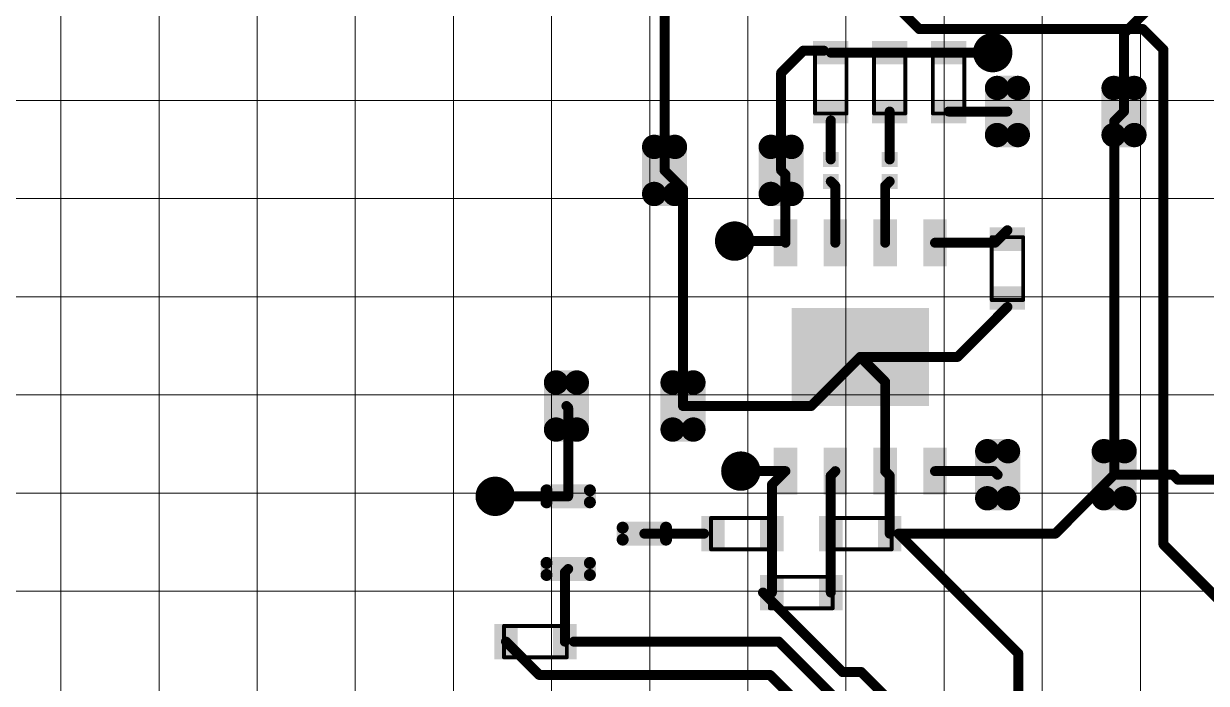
# Model space of a CAD drawing. Extents: x 1752 to 2593, y 74 to 668.
# Drawn here: x 1904.1 to 1960.4, y 498.8 to 530.1 of the extents above; entities that cross this region are included whole.
import ezdxf

# ---------------------------------------------------------------- set-up
doc = ezdxf.new("R2010")
doc.units = 0
doc.header["$MEASUREMENT"] = 0
doc.layers.get('0').update_dxf_attribs({"linetype": 'CONTINUOUS'})
for name, color, linetype in [('BottomSolder', 6, 'CONTINUOUS'), ('KeepOutLayer', 6, 'CONTINUOUS'), ('TopLayer', 1, 'CONTINUOUS')]:
    doc.layers.add(name, color=color, linetype=linetype)

# ---------------------------------------------------------------- blocks, each defined once
blk = doc.blocks.new('CAP3216X125N_18')
at = {"layer": 'TopLayer', "const_width": 0.31049976}
for points in [[(-1.90477648, 0.5995416, 1), (-1.59427672, 0.5995416, 1)], [(-1.37577576, 0.5995416, 1), (-1.065276, 0.5995416, 1)], [(1.06519472, 0.5995416, 1), (1.37569448, 0.5995416, 1)], [(1.59419544, 0.5995416, 1), (1.9046952, 0.5995416, 1)], [(-1.90477648, -0.59945524, 1), (-1.59427672, -0.59945524, 1)], [(-1.37577576, -0.59945524, 1), (-1.065276, -0.59945524, 1)], [(1.06519472, -0.59945524, 1), (1.37569448, -0.59945524, 1)], [(1.59419544, -0.59945524, 1), (1.9046952, -0.59945524, 1)]]:
    blk.add_lwpolyline(points, format="xyb", close=True, dxfattribs=at)
at = {"layer": 'TopLayer'}
for points in [[(-1.22052588, -0.909955), (-1.22052588, 0.9100413599999999), (-1.7495266, -0.909955), (-1.7495266, 0.9100413599999999)], [(1.74944532, -0.909955), (1.74944532, 0.9100413599999999), (1.2204446, -0.909955), (1.2204446, 0.9100413599999999)], [(-0.9100261199999999, -0.59945524), (-0.9100261199999999, 0.5995416), (-2.06002636, -0.59945524), (-2.06002636, 0.5995416)], [(2.05994508, -0.59945524), (2.05994508, 0.5995416), (0.90994484, -0.59945524), (0.90994484, 0.5995416)]]:
    blk.add_solid(points, dxfattribs=at)
blk = doc.blocks.new('CAP3216X125N_31')
at = {"layer": 'TopLayer', "const_width": 0.31049976}
for points in [[(-1.90478918, 0.59953906, 1), (-1.59428942, 0.59953906, 1)], [(-1.37578846, 0.59953906, 1), (-1.0652887, 0.59953906, 1)], [(1.06518202, 0.59953906, 1), (1.37568178, 0.59953906, 1)], [(1.59418274, 0.59953906, 1), (1.9046825, 0.59953906, 1)], [(-1.90478918, -0.5994577799999999, 1), (-1.59428942, -0.5994577799999999, 1)], [(-1.37578846, -0.5994577799999999, 1), (-1.0652887, -0.5994577799999999, 1)], [(1.06518202, -0.5994577799999999, 1), (1.37568178, -0.5994577799999999, 1)], [(1.59418274, -0.5994577799999999, 1), (1.9046825, -0.5994577799999999, 1)]]:
    blk.add_lwpolyline(points, format="xyb", close=True, dxfattribs=at)
at = {"layer": 'TopLayer'}
for points in [[(-1.22053858, -0.90995754), (-1.22053858, 0.9100388199999999), (-1.7495393, -0.90995754), (-1.7495393, 0.9100388199999999)], [(1.74943262, -0.90995754), (1.74943262, 0.9100388199999999), (1.2204319, -0.90995754), (1.2204319, 0.9100388199999999)], [(-0.9100388199999999, -0.5994577799999999), (-0.9100388199999999, 0.59953906), (-2.06003906, -0.5994577799999999), (-2.06003906, 0.59953906)], [(2.05993238, -0.5994577799999999), (2.05993238, 0.59953906), (0.90993214, -0.5994577799999999), (0.90993214, 0.59953906)]]:
    blk.add_solid(points, dxfattribs=at)
blk = doc.blocks.new('CAP3216X125N_38')
at = {"layer": 'TopLayer', "const_width": 0.31049976}
for points in [[(-1.90471806, 0.5995187399999999, 1), (-1.5942183, 0.5995187399999999, 1)], [(-1.37571734, 0.5995187399999999, 1), (-1.06521758, 0.5995187399999999, 1)], [(1.06525314, 0.5995187399999999, 1), (1.3757529, 0.5995187399999999, 1)], [(1.59425386, 0.5995187399999999, 1), (1.90475362, 0.5995187399999999, 1)], [(-1.90471806, -0.5994781, 1), (-1.5942183, -0.5994781, 1)], [(-1.37571734, -0.5994781, 1), (-1.06521758, -0.5994781, 1)], [(1.06525314, -0.5994781, 1), (1.3757529, -0.5994781, 1)], [(1.59425386, -0.5994781, 1), (1.90475362, -0.5994781, 1)]]:
    blk.add_lwpolyline(points, format="xyb", close=True, dxfattribs=at)
at = {"layer": 'TopLayer'}
for points in [[(-1.22046746, -0.9099778599999999), (-1.22046746, 0.9100185), (-1.74946818, -0.9099778599999999), (-1.74946818, 0.9100185)], [(1.74950374, -0.9099778599999999), (1.74950374, 0.9100185), (1.22050302, -0.9099778599999999), (1.22050302, 0.9100185)], [(-0.9099676999999999, -0.5994781), (-0.9099676999999999, 0.5995187399999999), (-2.05996794, -0.5994781), (-2.05996794, 0.5995187399999999)], [(2.0600035, -0.5994781), (2.0600035, 0.5995187399999999), (0.91000326, -0.5994781), (0.91000326, 0.5995187399999999)]]:
    blk.add_solid(points, dxfattribs=at)
blk = doc.blocks.new('CAP3216X125N_40')
at = {"layer": 'TopLayer', "const_width": 0.31049976}
for points in [[(-1.90471552, 0.5994679399999999, 1), (-1.59421576, 0.5994679399999999, 1)], [(-1.3757148, 0.5994679399999999, 1), (-1.06521504, 0.5994679399999999, 1)], [(1.06525568, 0.5994679399999999, 1), (1.37575544, 0.5994679399999999, 1)], [(1.5942564, 0.5994679399999999, 1), (1.90475616, 0.5994679399999999, 1)], [(-1.90471552, -0.5995288999999999, 1), (-1.59421576, -0.5995288999999999, 1)], [(-1.3757148, -0.5995288999999999, 1), (-1.06521504, -0.5995288999999999, 1)], [(1.06525568, -0.5995288999999999, 1), (1.37575544, -0.5995288999999999, 1)], [(1.5942564, -0.5995288999999999, 1), (1.90475616, -0.5995288999999999, 1)]]:
    blk.add_lwpolyline(points, format="xyb", close=True, dxfattribs=at)
at = {"layer": 'TopLayer'}
for points in [[(-1.22046492, -0.9100286599999999), (-1.22046492, 0.9099676999999999), (-1.74946564, -0.9100286599999999), (-1.74946564, 0.9099676999999999)], [(1.74950628, -0.9100286599999999), (1.74950628, 0.9099676999999999), (1.22050556, -0.9100286599999999), (1.22050556, 0.9099676999999999)], [(-0.9099651599999999, -0.5995288999999999), (-0.9099651599999999, 0.5994679399999999), (-2.0599654, -0.5995288999999999), (-2.0599654, 0.5994679399999999)], [(2.06000604, -0.5995288999999999), (2.06000604, 0.5994679399999999), (0.9100058, -0.5995288999999999), (0.9100058, 0.5994679399999999)]]:
    blk.add_solid(points, dxfattribs=at)
blk = doc.blocks.new('ESOP_8_L4_9_W3_9_P1_27_LS6_0_BL_EP_57')
at = {"layer": 'TopLayer'}
for points in [[(-1.9435064, 2.30832914), (-1.3435076, 2.30832914), (-1.9435064, 3.50832674), (-1.3435076, 3.50832674)], [(-0.6735064, 2.30832914), (-0.07350759999999999, 2.30832914), (-0.6735064, 3.50832674), (-0.07350759999999999, 3.50832674)], [(0.5964936, 2.30832914), (1.1964924, 2.30832914), (0.5964936, 3.50832674), (1.1964924, 3.50832674)], [(1.8664936, 2.30832914), (2.4664924, 2.30832914), (1.8664936, 3.50832674), (2.4664924, 3.50832674)], [(2.011426, 1.25002544), (-1.48844, 1.25002544), (2.011426, -1.24996956), (-1.48844, -1.24996956)], [(-1.9435064, -3.50827086), (-1.3435076, -3.50827086), (-1.9435064, -2.30827326), (-1.3435076, -2.30827326)], [(-0.6735064, -3.50827086), (-0.07350759999999999, -3.50827086), (-0.6735064, -2.30827326), (-0.07350759999999999, -2.30827326)], [(0.5964936, -3.50827086), (1.1964924, -3.50827086), (0.5964936, -2.30827326), (1.1964924, -2.30827326)], [(1.8664936, -3.50827086), (2.4664924, -3.50827086), (1.8664936, -2.30827326), (2.4664924, -2.30827326)]]:
    blk.add_solid(points, dxfattribs=at)
blk = doc.blocks.new('___0603_62')
at = {"layer": 'KeepOutLayer', "const_width": 0.0999998}
for points in [[(-0.80006698, 0.40000936), (-0.80006698, -0.39998904)], [(0.7999298199999999, 0.40000936), (-0.80006698, 0.40000936)], [(0.7999298199999999, 0.40000936), (0.7999298199999999, -0.39998904)], [(0.7999298199999999, -0.39998904), (-0.80006698, -0.39998904)]]:
    blk.add_lwpolyline(points, dxfattribs=at)
at = {"layer": 'KeepOutLayer', "const_width": 0.0499999}
for points in [[(-0.8250656599999999, 0.40000936, 1), (-0.7750682999999999, 0.40000936, 1)], [(-0.8250656599999999, 0.40000936, 1), (-0.7750682999999999, 0.40000936, 1)], [(0.77493114, 0.40000936, 1), (0.8249285, 0.40000936, 1)], [(0.77493114, 0.40000936, 1), (0.8249285, 0.40000936, 1)], [(-0.8250656599999999, -0.39998904, 1), (-0.7750682999999999, -0.39998904, 1)], [(-0.8250656599999999, -0.39998904, 1), (-0.7750682999999999, -0.39998904, 1)], [(0.77493114, -0.39998904, 1), (0.8249285, -0.39998904, 1)], [(0.77493114, -0.39998904, 1), (0.8249285, -0.39998904, 1)]]:
    blk.add_lwpolyline(points, format="xyb", close=True, dxfattribs=at)
at = {"layer": 'TopLayer'}
for points in [[(-1.05007918, -0.4499889399999999), (-0.45008038, -0.4499889399999999), (-1.05007918, 0.45000926), (-0.45008038, 0.45000926)], [(0.44994322, -0.4499889399999999), (1.04994202, -0.4499889399999999), (0.44994322, 0.45000926), (1.04994202, 0.45000926)]]:
    blk.add_solid(points, dxfattribs=at)
blk = doc.blocks.new('___0603_63')
at = {"layer": 'KeepOutLayer', "const_width": 0.0999998}
for points in [[(-0.80002126, -0.39998142), (-0.80002126, 0.40001698)], [(-0.80002126, 0.40001698), (0.7999755399999999, 0.40001698)], [(0.7999755399999999, -0.39998142), (0.7999755399999999, 0.40001698)], [(-0.80002126, -0.39998142), (0.7999755399999999, -0.39998142)]]:
    blk.add_lwpolyline(points, dxfattribs=at)
at = {"layer": 'KeepOutLayer', "const_width": 0.0499999}
for points in [[(-0.82501994, 0.40001698, 1), (-0.7750225799999999, 0.40001698, 1)], [(-0.82501994, 0.40001698, 1), (-0.7750225799999999, 0.40001698, 1)], [(0.77497686, 0.40001698, 1), (0.82497422, 0.40001698, 1)], [(0.77497686, 0.40001698, 1), (0.82497422, 0.40001698, 1)], [(-0.82501994, -0.39998142, 1), (-0.7750225799999999, -0.39998142, 1)], [(-0.82501994, -0.39998142, 1), (-0.7750225799999999, -0.39998142, 1)], [(0.77497686, -0.39998142, 1), (0.82497422, -0.39998142, 1)], [(0.77497686, -0.39998142, 1), (0.82497422, -0.39998142, 1)]]:
    blk.add_lwpolyline(points, format="xyb", close=True, dxfattribs=at)
at = {"layer": 'TopLayer'}
for points in [[(-1.05003346, -0.44998132), (-0.45003466, -0.44998132), (-1.05003346, 0.45001688), (-0.45003466, 0.45001688)], [(0.4499889399999999, -0.44998132), (1.04998774, -0.44998132), (0.4499889399999999, 0.45001688), (1.04998774, 0.45001688)]]:
    blk.add_solid(points, dxfattribs=at)
blk = doc.blocks.new('___0603_79')
at = {"layer": 'KeepOutLayer', "const_width": 0.0999998}
for points in [[(-0.7999755399999999, 0.4000119), (-0.7999755399999999, -0.3999865)], [(0.80002126, 0.4000119), (-0.7999755399999999, 0.4000119)], [(0.80002126, 0.4000119), (0.80002126, -0.3999865)], [(0.80002126, -0.3999865), (-0.7999755399999999, -0.3999865)]]:
    blk.add_lwpolyline(points, dxfattribs=at)
at = {"layer": 'KeepOutLayer', "const_width": 0.0499999}
for points in [[(-0.82497422, 0.4000119, 1), (-0.77497686, 0.4000119, 1)], [(-0.82497422, 0.4000119, 1), (-0.77497686, 0.4000119, 1)], [(0.7750225799999999, 0.4000119, 1), (0.82501994, 0.4000119, 1)], [(0.7750225799999999, 0.4000119, 1), (0.82501994, 0.4000119, 1)], [(-0.82497422, -0.3999865, 1), (-0.77497686, -0.3999865, 1)], [(-0.82497422, -0.3999865, 1), (-0.77497686, -0.3999865, 1)], [(0.7750225799999999, -0.3999865, 1), (0.82501994, -0.3999865, 1)], [(0.7750225799999999, -0.3999865, 1), (0.82501994, -0.3999865, 1)]]:
    blk.add_lwpolyline(points, format="xyb", close=True, dxfattribs=at)
at = {"layer": 'TopLayer'}
for points in [[(-1.04998774, -0.4499864), (-0.4499889399999999, -0.4499864), (-1.04998774, 0.4500118), (-0.4499889399999999, 0.4500118)], [(0.45003466, -0.4499864), (1.05003346, -0.4499864), (0.45003466, 0.4500118), (1.05003346, 0.4500118)]]:
    blk.add_solid(points, dxfattribs=at)
blk = doc.blocks.new('___0603_80')
at = {"layer": 'KeepOutLayer', "const_width": 0.0999998}
for points in [[(-0.79994506, 0.39998904), (-0.79994506, -0.40000936)], [(0.8000517399999999, 0.39998904), (-0.79994506, 0.39998904)], [(0.8000517399999999, 0.39998904), (0.8000517399999999, -0.40000936)], [(0.8000517399999999, -0.40000936), (-0.79994506, -0.40000936)]]:
    blk.add_lwpolyline(points, dxfattribs=at)
at = {"layer": 'KeepOutLayer', "const_width": 0.0499999}
for points in [[(-0.8249437399999999, 0.39998904, 1), (-0.7749463799999999, 0.39998904, 1)], [(-0.8249437399999999, 0.39998904, 1), (-0.7749463799999999, 0.39998904, 1)], [(0.77505306, 0.39998904, 1), (0.82505042, 0.39998904, 1)], [(0.77505306, 0.39998904, 1), (0.82505042, 0.39998904, 1)], [(-0.8249437399999999, -0.40000936, 1), (-0.7749463799999999, -0.40000936, 1)], [(-0.8249437399999999, -0.40000936, 1), (-0.7749463799999999, -0.40000936, 1)], [(0.77505306, -0.40000936, 1), (0.82505042, -0.40000936, 1)], [(0.77505306, -0.40000936, 1), (0.82505042, -0.40000936, 1)]]:
    blk.add_lwpolyline(points, format="xyb", close=True, dxfattribs=at)
at = {"layer": 'TopLayer'}
for points in [[(-1.04995726, -0.45000926), (-0.4499584599999999, -0.45000926), (-1.04995726, 0.4499889399999999), (-0.4499584599999999, 0.4499889399999999)], [(0.45006514, -0.45000926), (1.05006394, -0.45000926), (0.45006514, 0.4499889399999999), (1.05006394, 0.4499889399999999)]]:
    blk.add_solid(points, dxfattribs=at)
blk = doc.blocks.new('___0603_88')
at = {"layer": 'KeepOutLayer', "const_width": 0.0999998}
for points in [[(-0.7999882399999999, 0.39999666), (-0.7999882399999999, -0.40000174)], [(-0.7999882399999999, 0.39999666), (0.80000856, 0.39999666)], [(0.80000856, 0.39999666), (0.80000856, -0.40000174)], [(-0.7999882399999999, -0.40000174), (0.80000856, -0.40000174)]]:
    blk.add_lwpolyline(points, dxfattribs=at)
at = {"layer": 'KeepOutLayer', "const_width": 0.0499999}
for points in [[(-0.82498692, 0.39999666, 1), (-0.77498956, 0.39999666, 1)], [(-0.82498692, 0.39999666, 1), (-0.77498956, 0.39999666, 1)], [(0.7750098799999999, 0.39999666, 1), (0.8250072399999999, 0.39999666, 1)], [(0.7750098799999999, 0.39999666, 1), (0.8250072399999999, 0.39999666, 1)], [(-0.82498692, -0.40000174, 1), (-0.77498956, -0.40000174, 1)], [(-0.82498692, -0.40000174, 1), (-0.77498956, -0.40000174, 1)], [(0.7750098799999999, -0.40000174, 1), (0.8250072399999999, -0.40000174, 1)], [(0.7750098799999999, -0.40000174, 1), (0.8250072399999999, -0.40000174, 1)]]:
    blk.add_lwpolyline(points, format="xyb", close=True, dxfattribs=at)
at = {"layer": 'TopLayer'}
for points in [[(-1.05000044, -0.45000164), (-0.45000164, -0.45000164), (-1.05000044, 0.44999656), (-0.45000164, 0.44999656)], [(0.45002196, -0.45000164), (1.05002076, -0.45000164), (0.45002196, 0.44999656), (1.05002076, 0.44999656)]]:
    blk.add_solid(points, dxfattribs=at)
blk = doc.blocks.new('___0603_89')
at = {"layer": 'KeepOutLayer', "const_width": 0.0999998}
for points in [[(-0.7999856999999999, 0.4000119), (-0.7999856999999999, -0.3999865)], [(-0.7999856999999999, 0.4000119), (0.8000111, 0.4000119)], [(0.8000111, 0.4000119), (0.8000111, -0.3999865)], [(-0.7999856999999999, -0.3999865), (0.8000111, -0.3999865)]]:
    blk.add_lwpolyline(points, dxfattribs=at)
at = {"layer": 'KeepOutLayer', "const_width": 0.0499999}
for points in [[(-0.82498438, 0.4000119, 1), (-0.77498702, 0.4000119, 1)], [(-0.82498438, 0.4000119, 1), (-0.77498702, 0.4000119, 1)], [(0.7750124199999999, 0.4000119, 1), (0.8250097799999999, 0.4000119, 1)], [(0.7750124199999999, 0.4000119, 1), (0.8250097799999999, 0.4000119, 1)], [(-0.82498438, -0.3999865, 1), (-0.77498702, -0.3999865, 1)], [(-0.82498438, -0.3999865, 1), (-0.77498702, -0.3999865, 1)], [(0.7750124199999999, -0.3999865, 1), (0.8250097799999999, -0.3999865, 1)], [(0.7750124199999999, -0.3999865, 1), (0.8250097799999999, -0.3999865, 1)]]:
    blk.add_lwpolyline(points, format="xyb", close=True, dxfattribs=at)
at = {"layer": 'TopLayer'}
for points in [[(-1.0499979, -0.4499864), (-0.4499991, -0.4499864), (-1.0499979, 0.4500118), (-0.4499991, 0.4500118)], [(0.4500245, -0.4499864), (1.0500233, -0.4499864), (0.4500245, 0.4500118), (1.0500233, 0.4500118)]]:
    blk.add_solid(points, dxfattribs=at)
blk = doc.blocks.new('___0603_90')
at = {"layer": 'KeepOutLayer', "const_width": 0.0999998}
for points in [[(-0.7999856999999999, 0.39998904), (-0.7999856999999999, -0.40000936)], [(-0.7999856999999999, 0.39998904), (0.8000111, 0.39998904)], [(0.8000111, 0.39998904), (0.8000111, -0.40000936)], [(-0.7999856999999999, -0.40000936), (0.8000111, -0.40000936)]]:
    blk.add_lwpolyline(points, dxfattribs=at)
at = {"layer": 'KeepOutLayer', "const_width": 0.0499999}
for points in [[(-0.82498438, 0.39998904, 1), (-0.77498702, 0.39998904, 1)], [(-0.82498438, 0.39998904, 1), (-0.77498702, 0.39998904, 1)], [(0.7750124199999999, 0.39998904, 1), (0.8250097799999999, 0.39998904, 1)], [(0.7750124199999999, 0.39998904, 1), (0.8250097799999999, 0.39998904, 1)], [(-0.82498438, -0.40000936, 1), (-0.77498702, -0.40000936, 1)], [(-0.82498438, -0.40000936, 1), (-0.77498702, -0.40000936, 1)], [(0.7750124199999999, -0.40000936, 1), (0.8250097799999999, -0.40000936, 1)], [(0.7750124199999999, -0.40000936, 1), (0.8250097799999999, -0.40000936, 1)]]:
    blk.add_lwpolyline(points, format="xyb", close=True, dxfattribs=at)
at = {"layer": 'TopLayer'}
for points in [[(-1.0499979, -0.45000926), (-0.4499991, -0.45000926), (-1.0499979, 0.4499889399999999), (-0.4499991, 0.4499889399999999)], [(0.4500245, -0.45000926), (1.0500233, -0.45000926), (0.4500245, 0.4499889399999999), (1.0500233, 0.4499889399999999)]]:
    blk.add_solid(points, dxfattribs=at)
blk = doc.blocks.new('___0603_91')
at = {"layer": 'KeepOutLayer', "const_width": 0.0999998}
for points in [[(-0.7999729999999999, 0.40000428), (-0.7999729999999999, -0.39999412)], [(-0.7999729999999999, 0.40000428), (0.8000238, 0.40000428)], [(0.8000238, 0.40000428), (0.8000238, -0.39999412)], [(-0.7999729999999999, -0.39999412), (0.8000238, -0.39999412)]]:
    blk.add_lwpolyline(points, dxfattribs=at)
at = {"layer": 'KeepOutLayer', "const_width": 0.0499999}
for points in [[(-0.82497168, 0.40000428, 1), (-0.77497432, 0.40000428, 1)], [(-0.82497168, 0.40000428, 1), (-0.77497432, 0.40000428, 1)], [(0.77502512, 0.40000428, 1), (0.82502248, 0.40000428, 1)], [(0.77502512, 0.40000428, 1), (0.82502248, 0.40000428, 1)], [(-0.82497168, -0.39999412, 1), (-0.77497432, -0.39999412, 1)], [(-0.82497168, -0.39999412, 1), (-0.77497432, -0.39999412, 1)], [(0.77502512, -0.39999412, 1), (0.82502248, -0.39999412, 1)], [(0.77502512, -0.39999412, 1), (0.82502248, -0.39999412, 1)]]:
    blk.add_lwpolyline(points, format="xyb", close=True, dxfattribs=at)
at = {"layer": 'TopLayer'}
for points in [[(-1.0499852, -0.44999402), (-0.4499864, -0.44999402), (-1.0499852, 0.45000418), (-0.4499864, 0.45000418)], [(0.4500372, -0.44999402), (1.050036, -0.44999402), (0.4500372, 0.45000418), (1.050036, 0.45000418)]]:
    blk.add_solid(points, dxfattribs=at)
blk = doc.blocks.new('BEADC0603X33N_115')
at = {"layer": 'TopLayer'}
for points in [[(-0.08998966, 0.1999869), (-0.4699889, 0.1999869), (-0.08998966, -0.2000123), (-0.4699889, -0.2000123)], [(0.47002954, 0.1999869), (0.0900303, 0.1999869), (0.47002954, -0.2000123), (0.0900303, -0.2000123)]]:
    blk.add_solid(points, dxfattribs=at)
blk = doc.blocks.new('BEADC0603X33N_116')
at = {"layer": 'TopLayer'}
for points in [[(-0.09004045999999999, 0.19995896), (-0.4700396999999999, 0.19995896), (-0.09004045999999999, -0.20004024), (-0.4700396999999999, -0.20004024)], [(0.46997874, 0.19995896), (0.08997949999999999, 0.19995896), (0.46997874, -0.20004024), (0.08997949999999999, -0.20004024)]]:
    blk.add_solid(points, dxfattribs=at)
blk = doc.blocks.new('SOT23_3P96_237X112L42X44_121')
at = {"layer": 'TopLayer', "const_width": 0.15249906}
for points in [[(-1.59874204, 1.10253526, 1), (-1.44624552, 1.10253526, 1)], [(-0.4937404399999999, 1.10253526, 1), (-0.34124392, 1.10253526, 1)], [(-1.59874204, 0.79753714, 1), (-1.44624552, 0.79753714, 1)], [(-0.4937404399999999, 0.79753714, 1), (-0.34124392, 0.79753714, 1)], [(0.34125916, 0.15252446, 1), (0.49375568, 0.15252446, 1)], [(1.44626076, 0.15252446, 1), (1.59875728, 0.15252446, 1)], [(0.34125916, -0.15247366, 1), (0.49375568, -0.15247366, 1)], [(1.44626076, -0.15247366, 1), (1.59875728, -0.15247366, 1)], [(-1.59874204, -0.74749914, 1), (-1.44624552, -0.74749914, 1)], [(-0.4937404399999999, -0.74749914, 1), (-0.34124392, -0.74749914, 1)], [(-1.59874204, -1.05249726, 1), (-1.44624552, -1.05249726, 1)], [(-0.4937404399999999, -1.05249726, 1), (-0.34124392, -1.05249726, 1)]]:
    blk.add_lwpolyline(points, format="xyb", close=True, dxfattribs=at)
at = {"layer": 'TopLayer'}
for points in [[(-1.52249378, 1.25503432), (-1.52249378, 0.64503808), (-0.41749218, 1.25503432), (-0.41749218, 0.64503808)], [(-1.67499284, 1.10253526), (-1.67499284, 0.79753714), (-0.26499312, 1.10253526), (-0.26499312, 0.79753714)], [(0.41750742, 0.30502352), (0.41750742, -0.30497272), (1.52250902, 0.30502352), (1.52250902, -0.30497272)], [(0.26500836, 0.15252446), (0.26500836, -0.15247366), (1.67500808, 0.15252446), (1.67500808, -0.15247366)], [(-1.52249378, -0.5950000799999999), (-1.52249378, -1.20499632), (-0.41749218, -0.5950000799999999), (-0.41749218, -1.20499632)], [(-1.67499284, -0.74749914), (-1.67499284, -1.05249726), (-0.26499312, -0.74749914), (-0.26499312, -1.05249726)]]:
    blk.add_solid(points, dxfattribs=at)

msp = doc.modelspace()

# ---------------------------------------------------------------- linework, layer by layer
at = {"lineweight": 9}
for p, q in [((1905.886099319274, 615.1674372301444), (1905.886099319274, 465.8091769876678)), ((1910.553545357919, 615.1674372301444), (1910.553545357919, 461.1417369233536)), ((1915.220991396564, 615.1674372301444), (1915.220991396564, 465.8091769876678)), ((1919.88843743521, 615.1674372301444), (1919.88843743521, 465.8091769876678)), ((1924.555883473855, 615.1674372301444), (1924.555883473855, 465.8091769876678)), ((1929.2233295125, 615.1674372301444), (1929.2233295125, 461.1417369233536)), ((1933.890775551145, 615.1674372301444), (1933.890775551145, 465.8091769876678)), ((1938.55822158979, 615.1674372301444), (1938.55822158979, 465.8091769876678)), ((1943.225667628436, 615.1674372301444), (1943.225667628436, 465.8091769876678)), ((1947.893113667081, 615.1674372301444), (1947.893113667081, 461.1417369233536)), ((1952.560559705726, 615.1674372301444), (1952.560559705726, 465.8091769876678)), ((1957.228005744371, 615.1674372301444), (1957.228005744371, 465.8091769876678)), ((2003.902491073655, 526.4859814643863), (1817.204648295641, 526.4859814643863)), ((2041.242065366484, 526.4859612709064), (1854.54422258847, 526.4859612709064)), ((2003.902491073655, 521.8185354257413), (1812.53717854637, 521.8185354257413)), ((2041.242065366484, 521.8185152322611), (1849.8767528392, 521.8185152322611)), ((2003.902491073655, 517.151089387096), (1817.204648295641, 517.151089387096)), ((2041.242065366484, 517.1510691936159), (1854.54422258847, 517.1510691936159)), ((2003.902491073655, 512.4836433484508), (1817.204648295641, 512.4836433484508)), ((2041.242065366484, 512.4836231549708), (1854.54422258847, 512.4836231549708)), ((2003.902491073655, 507.8161973098057), (1817.204648295641, 507.8161973098057)), ((2041.242065366484, 507.8161771163255), (1854.54422258847, 507.8161771163255)), ((2003.902491073655, 503.1487512711604), (1812.53717854637, 503.1487512711604)), ((2041.242065366484, 503.1487310776803), (1849.8767528392, 503.1487310776803))]:
    msp.add_line(p, q, dxfattribs=at)
at = {"layer": 'BottomSolder', "const_width": 0.9364748796110403}
for points in [[(1949.737300037089, 528.7592905427874, 1), (1950.6737749167, 528.7592905427874, 1)], [(1937.461929650906, 519.7977172290781, 1), (1938.398404530517, 519.7977172290781, 1)], [(1937.757458891828, 508.8604797248503, 1), (1938.693933771439, 508.8604797248503, 1)], [(1926.073336672496, 507.6624292205717, 1), (1927.009811552108, 507.6624292205717, 1)]]:
    msp.add_lwpolyline(points, format="xyb", close=True, dxfattribs=at)
at = {"layer": 'TopLayer', "const_width": 0.4742125175263521}
for points in [[(1938.910364364438, 537.674106502269), (1946.704995515019, 529.8793805091847)], [(1934.597591202543, 523.1583664982835), (1934.597591202543, 535.1442775637694)], [(1956.450536962703, 529.6688301514031), (1957.580111179451, 530.7984043681507)], [(1946.704995515019, 529.8793805091847), (1957.346703778324, 529.8793805091847)], [(1956.450536962703, 525.9587810992836), (1956.450536962703, 529.6688301514031)], [(1957.346703778324, 529.8793805091847), (1958.326901052051, 528.8992780779612)], [(1940.142463327475, 527.7977772422511), (1941.19730165146, 528.8526155662365)], [(1941.19730165146, 528.8526155662365), (1942.173800067551, 528.8526155662365)], [(1942.504231349763, 528.7592905427874), (1945.304740793267, 528.7592905427874)], [(1945.304740793267, 528.7592905427874), (1948.105155394267, 528.7592905427874)], [(1948.105155394267, 528.7592905427874), (1950.205537476895, 528.7592905427874)], [(1958.326901052051, 505.375302248542), (1958.326901052051, 528.8992780779612)], [(1940.142463327475, 523.1583664982835), (1940.142463327475, 527.7977772422511)], [(1945.304740793267, 525.535024793622), (1945.304740793267, 525.9587810992836)], [(1948.105155394267, 525.9587810992836), (1950.90566483777, 525.9587810992836)], [(1955.98372216045, 525.4920611395343), (1956.450536962703, 525.9587810992836)], [(1942.504231349763, 523.6810435351011), (1942.504231349763, 525.535024793622)], [(1945.304645950763, 525.5349299511189), (1945.304740793267, 525.535024793622)], [(1945.304645950763, 523.6811383776047), (1945.304645950763, 525.5349299511189)], [(1945.304740793267, 524.784536063385), (1945.304740793267, 525.535024793622)], [(1955.98372216045, 508.6892890060229), (1955.98372216045, 525.4920611395343)], [(1945.304645950763, 524.7844412208814), (1945.304740793267, 524.784536063385)], [(1945.304645950763, 523.6811383776047), (1945.304645950763, 524.7844412208814)], [(1934.597591202543, 523.1583664982835), (1935.47497920247, 522.2809784983566)], [(1940.142463327475, 523.1583664982835), (1940.347892190068, 522.9529376356912)], [(1940.347892190068, 519.7199463762034), (1940.347892190068, 522.9529376356912)], [(1942.504231349763, 522.6354997764591), (1942.718954777699, 522.4207763485232)], [(1942.718954777699, 519.7199463762034), (1942.718954777699, 522.4207763485232)], [(1945.090017365331, 522.4208711910268), (1945.304645950763, 522.6355946189627)], [(1945.090017365331, 519.7199463762034), (1945.090017365331, 522.4208711910268)], [(1935.47497920247, 511.9565184092761), (1935.47497920247, 522.2809784983566)], [(1950.310622970778, 519.7199463762034), (1950.69378668494, 520.1030152478612)], [(1950.69378668494, 520.1030152478612), (1950.90566483777, 520.3149882431957)], [(1937.930167090711, 519.7977172290781), (1940.270121337194, 519.7977172290781)], [(1940.270121337194, 519.7977172290781), (1940.347892190068, 519.7199463762034)], [(1947.461079952963, 519.7199463762034), (1950.310622970778, 519.7199463762034)], [(1948.528911699928, 514.2902130505266), (1950.90566483777, 516.6668713458656)], [(1941.570791430265, 511.9565184092761), (1943.904486071515, 514.2902130505266)], [(1943.904486071515, 514.2902130505266), (1948.528911699928, 514.2902130505266)], [(1943.904486071515, 514.2902130505266), (1945.090017365331, 513.1046817567109)], [(1945.090017365331, 508.8604797248503), (1945.090017365331, 513.1046817567109)], [(1929.930107077538, 511.9565184092761), (1930.014137535644, 511.8724879511705)], [(1930.014137535644, 507.6624292205717), (1930.014137535644, 511.8724879511705)], [(1935.47497920247, 511.9565184092761), (1941.570791430265, 511.9565184092761)], [(1938.225696331634, 508.8604797248503), (1940.347892190068, 508.8604797248503)], [(1939.70372190626, 508.2163094410424), (1940.347892190068, 508.8604797248503)], [(1942.50413650726, 508.6457562969143), (1942.718954777699, 508.8604797248503)], [(1945.090017365331, 508.8604797248503), (1945.304645950763, 508.6457562969143)], [(1947.461079952963, 508.8604797248503), (1950.267659316691, 508.8604797248503)], [(1950.267659316691, 508.8604797248503), (1950.438850035518, 508.6892890060229)], [(1942.50413650726, 505.8887795625197), (1942.50413650726, 508.6457562969143)], [(1945.304645950763, 505.8887795625197), (1945.304645950763, 508.6457562969143)], [(1953.18330755945, 505.8887795625197), (1955.98372216045, 508.6892890060229)], [(1955.98372216045, 508.6892890060229), (1958.777213258694, 508.6892890060229)], [(1958.777213258694, 508.6892890060229), (1959.010715502324, 508.4557867623931)], [(1959.010715502324, 508.4557867623931), (1961.80885388324, 508.4557867623931)], [(1939.70372190626, 505.8887795625197), (1939.70372190626, 508.2163094410424)], [(1926.541574112302, 507.6624292205717), (1930.014137535644, 507.6624292205717)], [(1933.636077902006, 505.8887795625197), (1936.479456157094, 505.8887795625197)], [(1939.70372190626, 503.0882701190159), (1939.70372190626, 505.8887795625197)], [(1942.50413650726, 505.8887795625197), (1942.504231349763, 505.8887795625197)], [(1942.504231349763, 503.0882701190159), (1942.504231349763, 505.8887795625197)], [(1945.728497098929, 505.8887795625197), (1953.18330755945, 505.8887795625197)], [(1945.728497098929, 505.8887795625197), (1951.419047309244, 500.1981345096998)], [(1958.326901052051, 505.375302248542), (1966.448264627208, 497.2539386733855)], [(1929.855560869783, 504.0497834195522), (1930.014137535644, 504.2084549279165)], [(1929.855560869783, 500.7545754777653), (1929.855560869783, 504.0497834195522)], [(1939.279965600598, 503.0882701190159), (1939.491843753428, 502.8763919661852)], [(1939.279965600598, 503.0882701190159), (1939.491843753428, 502.8763919661852)], [(1939.279965600598, 503.0882701190159), (1939.491843753428, 502.8763919661852)], [(1939.491843753428, 502.8763919661852), (1939.70372190626, 502.6645138133543)], [(1939.491843753428, 502.8763919661852), (1939.70372190626, 502.6645138133543)], [(1939.491843753428, 502.8763919661852), (1943.060577475325, 499.3076582442887)], [(1939.491843753428, 502.8763919661852), (1943.060577475325, 499.3076582442887)], [(1939.491843753428, 502.8763919661852), (1939.70372190626, 502.6645138133543)], [(1927.05505142628, 500.7545754777653), (1928.641956194929, 499.167670709115)], [(1930.279317175445, 500.7545754777653), (1940.030549173338, 500.7545754777653)], [(1940.030549173338, 500.7545754777653), (1951.325722285795, 489.4593075228049)], [(1951.419047309244, 496.5818846935473), (1951.419047309244, 500.1981345096998)], [(1943.060577475325, 499.3076582442887), (1943.95114858324, 499.3076582442887)], [(1943.95114858324, 499.3076582442887), (1951.419047309244, 491.8397595182838)], [(1928.641956194929, 499.167670709115), (1939.610396882811, 499.167670709115)], [(1939.610396882811, 499.167670709115), (1949.552072627744, 489.2259949641822)]]:
    msp.add_lwpolyline(points, dxfattribs=at)
at = {"layer": 'TopLayer'}
for points, const_width in [([(1946.586442385637, 529.8793805091847, 1), (1946.8235486444, 529.8793805091847, 1)], 0.2371062587631761), ([(1946.586442385637, 529.8793805091847, 1), (1946.8235486444, 529.8793805091847, 1)], 0.2371062587631761), ([(1956.331983833321, 529.6688301514031, 1), (1956.569090092085, 529.6688301514031, 1)], 0.2371062587631761), ([(1956.331983833321, 529.6688301514031, 1), (1956.569090092085, 529.6688301514031, 1)], 0.2371062587631761), ([(1957.228150648942, 529.8793805091847, 1), (1957.465256907705, 529.8793805091847, 1)], 0.2371062587631761), ([(1957.228150648942, 529.8793805091847, 1), (1957.465256907705, 529.8793805091847, 1)], 0.2371062587631761), ([(1949.832142540595, 528.7592905427874, 1), (1950.578932413195, 528.7592905427874, 1)], 0.7467898726004993), ([(1941.078748522079, 528.8526155662365, 1), (1941.315854780843, 528.8526155662365, 1)], 0.2371062587631761), ([(1941.078748522079, 528.8526155662365, 1), (1941.315854780843, 528.8526155662365, 1)], 0.2371062587631761), ([(1942.055246938169, 528.8526155662365, 1), (1942.292353196932, 528.8526155662365, 1)], 0.2371062587631761), ([(1942.385678220382, 528.7592905427874, 1), (1942.622784479145, 528.7592905427874, 1)], 0.2371062587631761), ([(1945.186187663885, 528.7592905427874, 1), (1945.423293922648, 528.7592905427874, 1)], 0.2371062587631761), ([(1945.186187663885, 528.7592905427874, 1), (1945.423293922648, 528.7592905427874, 1)], 0.2371062587631761), ([(1947.986602264886, 528.7592905427874, 1), (1948.223708523649, 528.7592905427874, 1)], 0.2371062587631761), ([(1947.986602264886, 528.7592905427874, 1), (1948.223708523649, 528.7592905427874, 1)], 0.2371062587631761), ([(1950.086984347514, 528.7592905427874, 1), (1950.324090606277, 528.7592905427874, 1)], 0.2371062587631761), ([(1958.20834792267, 528.8992780779612, 1), (1958.445454181433, 528.8992780779612, 1)], 0.2371062587631761), ([(1958.20834792267, 528.8992780779612, 1), (1958.445454181433, 528.8992780779612, 1)], 0.2371062587631761), ([(1940.023910198094, 527.7977772422511, 1), (1940.261016456857, 527.7977772422511, 1)], 0.2371062587631761), ([(1940.023910198094, 527.7977772422511, 1), (1940.261016456857, 527.7977772422511, 1)], 0.2371062587631761), ([(1945.186187663885, 525.9587810992836, 1), (1945.423293922648, 525.9587810992836, 1)], 0.2371062587631761), ([(1947.986602264886, 525.9587810992836, 1), (1948.223708523649, 525.9587810992836, 1)], 0.2371062587631761), ([(1950.78711170839, 525.9587810992836, 1), (1951.024217967152, 525.9587810992836, 1)], 0.2371062587631761), ([(1956.331983833321, 525.9587810992836, 1), (1956.569090092085, 525.9587810992836, 1)], 0.2371062587631761), ([(1956.331983833321, 525.9587810992836, 1), (1956.569090092085, 525.9587810992836, 1)], 0.2371062587631761), ([(1942.385678220382, 525.535024793622, 1), (1942.622784479145, 525.535024793622, 1)], 0.2371062587631761), ([(1945.186092821382, 525.5349299511189, 1), (1945.423199080145, 525.5349299511189, 1)], 0.2371062587631761), ([(1945.186092821382, 525.5349299511189, 1), (1945.423199080145, 525.5349299511189, 1)], 0.2371062587631761), ([(1945.186187663885, 525.535024793622, 1), (1945.423293922648, 525.535024793622, 1)], 0.2371062587631761), ([(1945.186187663885, 525.535024793622, 1), (1945.423293922648, 525.535024793622, 1)], 0.2371062587631761), ([(1945.186187663885, 525.535024793622, 1), (1945.423293922648, 525.535024793622, 1)], 0.2371062587631761), ([(1955.865169031068, 525.4920611395343, 1), (1956.102275289832, 525.4920611395343, 1)], 0.2371062587631761), ([(1955.865169031068, 525.4920611395343, 1), (1956.102275289832, 525.4920611395343, 1)], 0.2371062587631761), ([(1945.186092821382, 524.7844412208814, 1), (1945.423199080145, 524.7844412208814, 1)], 0.2371062587631761), ([(1945.186092821382, 524.7844412208814, 1), (1945.423199080145, 524.7844412208814, 1)], 0.2371062587631761), ([(1945.186187663885, 524.784536063385, 1), (1945.423293922648, 524.784536063385, 1)], 0.2371062587631761), ([(1945.186187663885, 524.784536063385, 1), (1945.423293922648, 524.784536063385, 1)], 0.2371062587631761), ([(1942.385678220382, 523.6810435351011, 1), (1942.622784479145, 523.6810435351011, 1)], 0.2371062587631761), ([(1945.186092821382, 523.6811383776047, 1), (1945.423199080145, 523.6811383776047, 1)], 0.2371062587631761), ([(1945.186092821382, 523.6811383776047, 1), (1945.423199080145, 523.6811383776047, 1)], 0.2371062587631761), ([(1934.479038073162, 523.1583664982835, 1), (1934.716144331925, 523.1583664982835, 1)], 0.2371062587631761), ([(1934.479038073162, 523.1583664982835, 1), (1934.716144331925, 523.1583664982835, 1)], 0.2371062587631761), ([(1940.023910198094, 523.1583664982835, 1), (1940.261016456857, 523.1583664982835, 1)], 0.2371062587631761), ([(1940.023910198094, 523.1583664982835, 1), (1940.261016456857, 523.1583664982835, 1)], 0.2371062587631761), ([(1940.229339060686, 522.9529376356912, 1), (1940.466445319449, 522.9529376356912, 1)], 0.2371062587631761), ([(1940.229339060686, 522.9529376356912, 1), (1940.466445319449, 522.9529376356912, 1)], 0.2371062587631761), ([(1942.385678220382, 522.6354997764591, 1), (1942.622784479145, 522.6354997764591, 1)], 0.2371062587631761), ([(1942.600401648318, 522.4207763485232, 1), (1942.837507907081, 522.4207763485232, 1)], 0.2371062587631761), ([(1942.600401648318, 522.4207763485232, 1), (1942.837507907081, 522.4207763485232, 1)], 0.2371062587631761), ([(1944.971464235949, 522.4208711910268, 1), (1945.208570494712, 522.4208711910268, 1)], 0.2371062587631761), ([(1944.971464235949, 522.4208711910268, 1), (1945.208570494712, 522.4208711910268, 1)], 0.2371062587631761), ([(1945.186092821382, 522.6355946189627, 1), (1945.423199080145, 522.6355946189627, 1)], 0.2371062587631761), ([(1935.356426073088, 522.2809784983566, 1), (1935.593532331851, 522.2809784983566, 1)], 0.2371062587631761), ([(1935.356426073088, 522.2809784983566, 1), (1935.593532331851, 522.2809784983566, 1)], 0.2371062587631761), ([(1937.556772154411, 519.7977172290781, 1), (1938.303562027012, 519.7977172290781, 1)], 0.7467898726004993), ([(1950.575233555558, 520.1030152478612, 1), (1950.812339814321, 520.1030152478612, 1)], 0.2371062587631761), ([(1950.575233555558, 520.1030152478612, 1), (1950.812339814321, 520.1030152478612, 1)], 0.2371062587631761), ([(1950.78711170839, 520.3149882431957, 1), (1951.024217967152, 520.3149882431957, 1)], 0.2371062587631761), ([(1937.811613961329, 519.7977172290781, 1), (1938.048720220092, 519.7977172290781, 1)], 0.2371062587631761), ([(1940.151568207812, 519.7977172290781, 1), (1940.388674466575, 519.7977172290781, 1)], 0.2371062587631761), ([(1940.151568207812, 519.7977172290781, 1), (1940.388674466575, 519.7977172290781, 1)], 0.2371062587631761), ([(1940.229339060686, 519.7199463762034, 1), (1940.466445319449, 519.7199463762034, 1)], 0.2371062587631761), ([(1940.229339060686, 519.7199463762034, 1), (1940.466445319449, 519.7199463762034, 1)], 0.2371062587631761), ([(1942.600401648318, 519.7199463762034, 1), (1942.837507907081, 519.7199463762034, 1)], 0.2371062587631761), ([(1944.971464235949, 519.7199463762034, 1), (1945.208570494712, 519.7199463762034, 1)], 0.2371062587631761), ([(1947.342526823581, 519.7199463762034, 1), (1947.579633082345, 519.7199463762034, 1)], 0.2371062587631761), ([(1950.192069841397, 519.7199463762034, 1), (1950.42917610016, 519.7199463762034, 1)], 0.2371062587631761), ([(1950.192069841397, 519.7199463762034, 1), (1950.42917610016, 519.7199463762034, 1)], 0.2371062587631761), ([(1950.78711170839, 516.6668713458656, 1), (1951.024217967152, 516.6668713458656, 1)], 0.2371062587631761), ([(1943.785932942134, 514.2902130505266, 1), (1944.023039200897, 514.2902130505266, 1)], 0.2371062587631761), ([(1943.785932942134, 514.2902130505266, 1), (1944.023039200897, 514.2902130505266, 1)], 0.2371062587631761), ([(1943.785932942134, 514.2902130505266, 1), (1944.023039200897, 514.2902130505266, 1)], 0.2371062587631761), ([(1948.410358570547, 514.2902130505266, 1), (1948.64746482931, 514.2902130505266, 1)], 0.2371062587631761), ([(1948.410358570547, 514.2902130505266, 1), (1948.64746482931, 514.2902130505266, 1)], 0.2371062587631761), ([(1944.971464235949, 513.1046817567109, 1), (1945.208570494712, 513.1046817567109, 1)], 0.2371062587631761), ([(1944.971464235949, 513.1046817567109, 1), (1945.208570494712, 513.1046817567109, 1)], 0.2371062587631761), ([(1929.811553948157, 511.9565184092761, 1), (1930.04866020692, 511.9565184092761, 1)], 0.2371062587631761), ([(1929.895584406262, 511.8724879511705, 1), (1930.132690665025, 511.8724879511705, 1)], 0.2371062587631761), ([(1929.895584406262, 511.8724879511705, 1), (1930.132690665025, 511.8724879511705, 1)], 0.2371062587631761), ([(1935.356426073088, 511.9565184092761, 1), (1935.593532331851, 511.9565184092761, 1)], 0.2371062587631761), ([(1935.356426073088, 511.9565184092761, 1), (1935.593532331851, 511.9565184092761, 1)], 0.2371062587631761), ([(1941.452238300883, 511.9565184092761, 1), (1941.689344559646, 511.9565184092761, 1)], 0.2371062587631761), ([(1941.452238300883, 511.9565184092761, 1), (1941.689344559646, 511.9565184092761, 1)], 0.2371062587631761), ([(1937.852301395333, 508.8604797248503, 1), (1938.599091267934, 508.8604797248503, 1)], 0.7467898726004993), ([(1938.107143202252, 508.8604797248503, 1), (1938.344249461015, 508.8604797248503, 1)], 0.2371062587631761), ([(1940.229339060686, 508.8604797248503, 1), (1940.466445319449, 508.8604797248503, 1)], 0.2371062587631761), ([(1940.229339060686, 508.8604797248503, 1), (1940.466445319449, 508.8604797248503, 1)], 0.2371062587631761), ([(1942.600401648318, 508.8604797248503, 1), (1942.837507907081, 508.8604797248503, 1)], 0.2371062587631761), ([(1944.971464235949, 508.8604797248503, 1), (1945.208570494712, 508.8604797248503, 1)], 0.2371062587631761), ([(1944.971464235949, 508.8604797248503, 1), (1945.208570494712, 508.8604797248503, 1)], 0.2371062587631761), ([(1947.342526823581, 508.8604797248503, 1), (1947.579633082345, 508.8604797248503, 1)], 0.2371062587631761), ([(1950.149106187309, 508.8604797248503, 1), (1950.386212446072, 508.8604797248503, 1)], 0.2371062587631761), ([(1950.149106187309, 508.8604797248503, 1), (1950.386212446072, 508.8604797248503, 1)], 0.2371062587631761), ([(1942.385583377878, 508.6457562969143, 1), (1942.622689636642, 508.6457562969143, 1)], 0.2371062587631761), ([(1942.385583377878, 508.6457562969143, 1), (1942.622689636642, 508.6457562969143, 1)], 0.2371062587631761), ([(1945.186092821382, 508.6457562969143, 1), (1945.423199080145, 508.6457562969143, 1)], 0.2371062587631761), ([(1945.186092821382, 508.6457562969143, 1), (1945.423199080145, 508.6457562969143, 1)], 0.2371062587631761), ([(1950.320296906136, 508.6892890060229, 1), (1950.557403164899, 508.6892890060229, 1)], 0.2371062587631761), ([(1955.865169031068, 508.6892890060229, 1), (1956.102275289832, 508.6892890060229, 1)], 0.2371062587631761), ([(1955.865169031068, 508.6892890060229, 1), (1956.102275289832, 508.6892890060229, 1)], 0.2371062587631761), ([(1955.865169031068, 508.6892890060229, 1), (1956.102275289832, 508.6892890060229, 1)], 0.2371062587631761), ([(1958.658660129313, 508.6892890060229, 1), (1958.895766388076, 508.6892890060229, 1)], 0.2371062587631761), ([(1958.658660129313, 508.6892890060229, 1), (1958.895766388076, 508.6892890060229, 1)], 0.2371062587631761), ([(1958.892162372942, 508.4557867623931, 1), (1959.129268631706, 508.4557867623931, 1)], 0.2371062587631761), ([(1958.892162372942, 508.4557867623931, 1), (1959.129268631706, 508.4557867623931, 1)], 0.2371062587631761), ([(1926.168179176002, 507.6624292205717, 1), (1926.914969048602, 507.6624292205717, 1)], 0.7467898726004993), ([(1939.585168776878, 508.2163094410424, 1), (1939.822275035642, 508.2163094410424, 1)], 0.2371062587631761), ([(1939.585168776878, 508.2163094410424, 1), (1939.822275035642, 508.2163094410424, 1)], 0.2371062587631761), ([(1926.42302098292, 507.6624292205717, 1), (1926.660127241683, 507.6624292205717, 1)], 0.2371062587631761), ([(1929.895584406262, 507.6624292205717, 1), (1930.132690665025, 507.6624292205717, 1)], 0.2371062587631761), ([(1929.895584406262, 507.6624292205717, 1), (1930.132690665025, 507.6624292205717, 1)], 0.2371062587631761), ([(1933.517524772625, 505.8887795625197, 1), (1933.754631031388, 505.8887795625197, 1)], 0.2371062587631761), ([(1936.360903027713, 505.8887795625197, 1), (1936.598009286477, 505.8887795625197, 1)], 0.2371062587631761), ([(1939.585168776878, 505.8887795625197, 1), (1939.822275035642, 505.8887795625197, 1)], 0.2371062587631761), ([(1939.585168776878, 505.8887795625197, 1), (1939.822275035642, 505.8887795625197, 1)], 0.2371062587631761), ([(1942.385583377878, 505.8887795625197, 1), (1942.622689636642, 505.8887795625197, 1)], 0.2371062587631761), ([(1942.385583377878, 505.8887795625197, 1), (1942.622689636642, 505.8887795625197, 1)], 0.2371062587631761), ([(1942.385678220382, 505.8887795625197, 1), (1942.622784479145, 505.8887795625197, 1)], 0.2371062587631761), ([(1942.385678220382, 505.8887795625197, 1), (1942.622784479145, 505.8887795625197, 1)], 0.2371062587631761), ([(1945.186092821382, 505.8887795625197, 1), (1945.423199080145, 505.8887795625197, 1)], 0.2371062587631761), ([(1945.609943969547, 505.8887795625197, 1), (1945.84705022831, 505.8887795625197, 1)], 0.2371062587631761), ([(1945.609943969547, 505.8887795625197, 1), (1945.84705022831, 505.8887795625197, 1)], 0.2371062587631761), ([(1953.064754430068, 505.8887795625197, 1), (1953.301860688832, 505.8887795625197, 1)], 0.2371062587631761), ([(1953.064754430068, 505.8887795625197, 1), (1953.301860688832, 505.8887795625197, 1)], 0.2371062587631761), ([(1958.20834792267, 505.375302248542, 1), (1958.445454181433, 505.375302248542, 1)], 0.2371062587631761), ([(1958.20834792267, 505.375302248542, 1), (1958.445454181433, 505.375302248542, 1)], 0.2371062587631761), ([(1929.737007740401, 504.0497834195522, 1), (1929.974113999164, 504.0497834195522, 1)], 0.2371062587631761), ([(1929.737007740401, 504.0497834195522, 1), (1929.974113999164, 504.0497834195522, 1)], 0.2371062587631761), ([(1929.895584406262, 504.2084549279165, 1), (1930.132690665025, 504.2084549279165, 1)], 0.2371062587631761), ([(1939.161412471216, 503.0882701190159, 1), (1939.39851872998, 503.0882701190159, 1)], 0.2371062587631761), ([(1939.161412471216, 503.0882701190159, 1), (1939.39851872998, 503.0882701190159, 1)], 0.2371062587631761), ([(1939.161412471216, 503.0882701190159, 1), (1939.39851872998, 503.0882701190159, 1)], 0.2371062587631761), ([(1939.373290624048, 502.8763919661852, 1), (1939.610396882811, 502.8763919661852, 1)], 0.2371062587631761), ([(1939.373290624048, 502.8763919661852, 1), (1939.610396882811, 502.8763919661852, 1)], 0.2371062587631761), ([(1939.373290624048, 502.8763919661852, 1), (1939.610396882811, 502.8763919661852, 1)], 0.2371062587631761), ([(1939.373290624048, 502.8763919661852, 1), (1939.610396882811, 502.8763919661852, 1)], 0.2371062587631761), ([(1939.373290624048, 502.8763919661852, 1), (1939.610396882811, 502.8763919661852, 1)], 0.2371062587631761), ([(1939.373290624048, 502.8763919661852, 1), (1939.610396882811, 502.8763919661852, 1)], 0.2371062587631761), ([(1939.373290624048, 502.8763919661852, 1), (1939.610396882811, 502.8763919661852, 1)], 0.2371062587631761), ([(1939.373290624048, 502.8763919661852, 1), (1939.610396882811, 502.8763919661852, 1)], 0.2371062587631761), ([(1939.585168776878, 503.0882701190159, 1), (1939.822275035642, 503.0882701190159, 1)], 0.2371062587631761), ([(1939.585168776878, 502.6645138133543, 1), (1939.822275035642, 502.6645138133543, 1)], 0.2371062587631761), ([(1939.585168776878, 502.6645138133543, 1), (1939.822275035642, 502.6645138133543, 1)], 0.2371062587631761), ([(1939.585168776878, 502.6645138133543, 1), (1939.822275035642, 502.6645138133543, 1)], 0.2371062587631761), ([(1942.385678220382, 503.0882701190159, 1), (1942.622784479145, 503.0882701190159, 1)], 0.2371062587631761), ([(1926.936498296897, 500.7545754777653, 1), (1927.173604555661, 500.7545754777653, 1)], 0.2371062587631761), ([(1929.737007740401, 500.7545754777653, 1), (1929.974113999164, 500.7545754777653, 1)], 0.2371062587631761), ([(1930.160764046062, 500.7545754777653, 1), (1930.397870304826, 500.7545754777653, 1)], 0.2371062587631761), ([(1939.911996043958, 500.7545754777653, 1), (1940.149102302721, 500.7545754777653, 1)], 0.2371062587631761), ([(1939.911996043958, 500.7545754777653, 1), (1940.149102302721, 500.7545754777653, 1)], 0.2371062587631761), ([(1951.300494179864, 500.1981345096998, 1), (1951.537600438627, 500.1981345096998, 1)], 0.2371062587631761), ([(1951.300494179864, 500.1981345096998, 1), (1951.537600438627, 500.1981345096998, 1)], 0.2371062587631761), ([(1942.942024345944, 499.3076582442887, 1), (1943.179130604707, 499.3076582442887, 1)], 0.2371062587631761), ([(1942.942024345944, 499.3076582442887, 1), (1943.179130604707, 499.3076582442887, 1)], 0.2371062587631761), ([(1942.942024345944, 499.3076582442887, 1), (1943.179130604707, 499.3076582442887, 1)], 0.2371062587631761), ([(1943.832595453858, 499.3076582442887, 1), (1944.069701712621, 499.3076582442887, 1)], 0.2371062587631761), ([(1943.832595453858, 499.3076582442887, 1), (1944.069701712621, 499.3076582442887, 1)], 0.2371062587631761), ([(1928.523403065548, 499.167670709115, 1), (1928.760509324311, 499.167670709115, 1)], 0.2371062587631761), ([(1928.523403065548, 499.167670709115, 1), (1928.760509324311, 499.167670709115, 1)], 0.2371062587631761), ([(1939.491843753428, 499.167670709115, 1), (1939.728950012192, 499.167670709115, 1)], 0.2371062587631761), ([(1939.491843753428, 499.167670709115, 1), (1939.728950012192, 499.167670709115, 1)], 0.2371062587631761)]:
    msp.add_lwpolyline(points, format="xyb", close=True, dxfattribs=dict(at, const_width=const_width))

# ---------------------------------------------------------------- block references
at = {"xscale": 1.866978415458079, "yscale": 1.866978415458079, "zscale": 1.866978415458079}
for name, p, rotation in [('___0603_89', (1942.504255060389, 527.3590121104099), 90), ('___0603_90', (1945.304721824767, 527.3590121104099), 90), ('___0603_91', (1948.105164878518, 527.3589883997839), 90), ('CAP3216X125N_40', (1937.370065202011, 523.1583095927818), 180), ('BEADC0603X33N_115', (1942.504255060389, 523.1583095927818), 270), ('BEADC0603X33N_116', (1945.304721824767, 523.1583095927818), 270), ('___0603_88', (1950.905660095646, 518.4908634047782), 90), ('___0603_80', (1943.90449081364, 505.8887605940187), 180), ('___0603_79', (1941.104019307138, 503.0882938296417), 180), ('___0603_62', (1928.455178110652, 500.7545944462657), 180)]:
    msp.add_blockref(name, p, dxfattribs=dict(at, rotation=rotation))
for name, p in [('CAP3216X125N_38', (1953.678067705361, 525.9587431622823)), ('ESOP_8_L4_9_W3_9_P1_27_LS6_0_BL_EP_57', (1943.416284284722, 514.2901608871499)), ('CAP3216X125N_18', (1932.702619014007, 511.9564377931482)), ('CAP3216X125N_31', (1953.211385682612, 508.6892131320202)), ('SOT23_3P96_237X112L42X44_121', (1931.82509349245, 505.8887321412677)), ('___0603_63', (1938.303509863634, 505.8887463676434))]:
    msp.add_blockref(name, p, dxfattribs=at)

doc.saveas('drawing.dxf')
